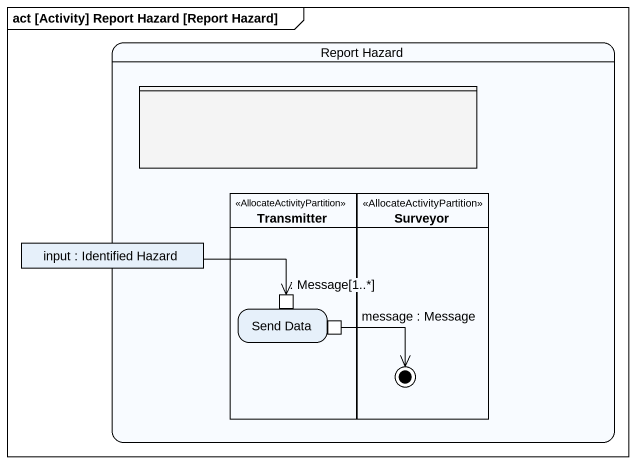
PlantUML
@startuml
mainframe act [Activity] Report Hazard [Report Hazard]
hide empty description
state "Report Hazard" as Report_Hazard {
  state " " as lane1 <<partition>> #F4F4F4
  state Transmitter <<AllocateActivityPartition>> {
    state "Send Data" as Send_Data {
      state ": Message[1..*]" as Message_1 <<inputPin>>
      state "message : Message" as message_Message <<outputPin>>
    }
  }
  state Surveyor <<AllocateActivityPartition>> {
    state final1 <<end>>
  }
  state "input : Identified Hazard" as input <<object>>
}
input -right-> Message_1
message_Message --> final1
@enduml
